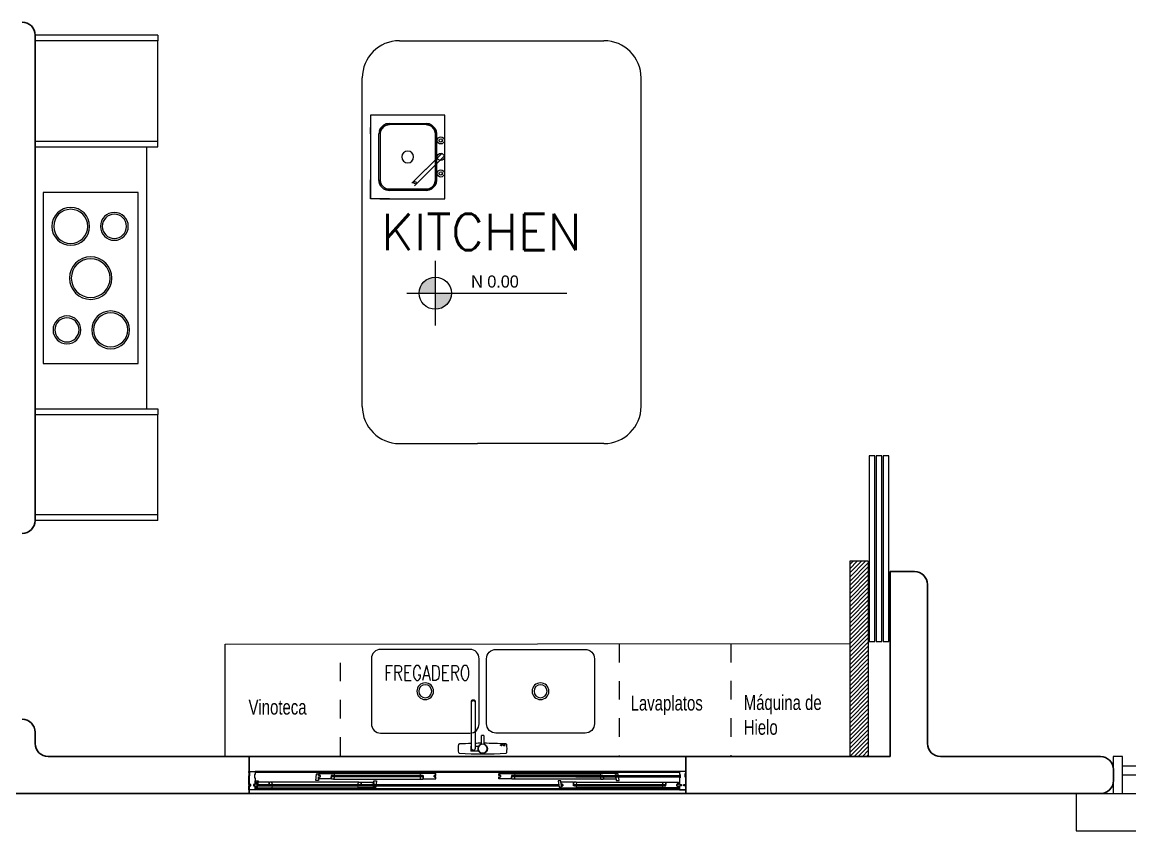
# Model space of a CAD drawing. Header units: metres. Extents: x -44 to 358, y -246 to 48.
# Drawn here: x 37.14 to 43.1, y -114.3 to -109.95 of the extents above; entities that cross this region are included whole.
import ezdxf

# ---------------------------------------------------------------- set-up
doc = ezdxf.new("R2010")
doc.units = ezdxf.units.M
doc.header["$LTSCALE"] = 0.3
for name, pattern in [('ACAD_ISO07W100', [3, 0, -3]), ('DASHED2', [9.525, 6.35, -3.175]), ('HIDDEN2', [4.7625, 3.175, -1.5875])]:
    doc.linetypes.add(name, pattern=pattern)
for name, color, linetype, lineweight in [('01_Mobiliario', 19, 'Continuous', 0), ('02_Mob oculto', 233, 'ACAD_ISO07W100', 0), ('02_mobiliario', 250, 'Continuous', 5), ('A-DOOR', 7, 'Continuous', 5), ('A-EQPM-OVHD', 253, 'DASHED2', 5), ('A-WALL', 7, 'Continuous', 30), ('cristales', 131, 'Continuous', 0), ('MOB FIJOS', 251, 'Continuous', 0), ('piscina', 7, 'Continuous', 0), ('piso', 251, 'Continuous', 18), ('PLF 01', 252, 'Continuous', 9)]:
    doc.layers.add(name, color=color, linetype=linetype, lineweight=lineweight)
doc.layers.add('TEXTOS', color=4, linetype='Continuous')
doc.styles.add('Arch-Dim', font='romans.shx', dxfattribs={"width": 0.75})
doc.styles.add('ESC100-2mm', font='arial.ttf', dxfattribs={"height": 0.15})

# ---------------------------------------------------------------- blocks, each defined once
blk = doc.blocks.new('A$C66300485')
at = {"layer": 'A-DOOR'}
for p, q in [((1.1675, 0.2047), (1.1675, 0.1696)), ((1.1825, 0.1696), (1.1825, 0.2143)), ((2.0175, 0.1696), (2.0175, 0.2143)), ((2.0325, 0.2047), (2.0325, 0.1696)), ((0.6076, 0.1646), (0.4576, 0.1646)), ((0.4576, 0.1646), (0.4576, 0.1146)), ((0.6026, 0.1421), (0.6026, 0.1371)), ((0.6026, 0.1421), (1.105, 0.1421)), ((0.6026, 0.1371), (1.105, 0.1371)), ((0.6076, 0.1421), (0.6076, 0.1646)), ((0.6076, 0.1646), (1.1262, 0.1646)), ((0.6126, 0.1469), (0.6076, 0.1469)), ((0.6076, 0.1371), (0.6076, 0.1146)), ((0.6126, 0.1323), (0.6076, 0.1323)), ((0.6126, 0.1469), (0.6126, 0.1421)), ((1.095, 0.1469), (0.6126, 0.1469)), ((0.6126, 0.1323), (0.6126, 0.1371)), ((0.6126, 0.1323), (1.095, 0.1323)), ((1.095, 0.1469), (1.1, 0.1469)), ((1.095, 0.1469), (1.095, 0.1421)), ((1.095, 0.1323), (1.095, 0.1371)), ((1.095, 0.1323), (1.1, 0.1323)), ((1.1, 0.1646), (1.25, 0.1646)), ((1.1, 0.1421), (1.1, 0.1646)), ((1.1, 0.1371), (1.1, 0.1146)), ((1.105, 0.1421), (1.105, 0.1371)), ((1.25, 0.1146), (1.25, 0.1646)), ((1.25, 0.1646), (1.25, 0.1146)), ((1.95, 0.1146), (1.95, 0.1646)), ((2.1, 0.1646), (1.95, 0.1646)), ((1.95, 0.1646), (1.95, 0.1146)), ((2.5924, 0.1646), (2.0738, 0.1646)), ((2.5974, 0.1421), (2.095, 0.1421)), ((2.095, 0.1421), (2.095, 0.1371)), ((2.5974, 0.1371), (2.095, 0.1371)), ((2.1, 0.1421), (2.1, 0.1646)), ((2.105, 0.1469), (2.1, 0.1469)), ((2.1, 0.1371), (2.1, 0.1146)), ((2.105, 0.1323), (2.1, 0.1323)), ((2.105, 0.1469), (2.5874, 0.1469)), ((2.105, 0.1469), (2.105, 0.1421)), ((2.105, 0.1323), (2.105, 0.1371)), ((2.5874, 0.1323), (2.105, 0.1323)), ((2.5874, 0.1469), (2.5924, 0.1469)), ((2.5874, 0.1469), (2.5874, 0.1421)), ((2.5874, 0.1323), (2.5874, 0.1371)), ((2.5874, 0.1323), (2.5924, 0.1323)), ((2.5924, 0.1646), (2.7424, 0.1646)), ((2.5924, 0.1421), (2.5924, 0.1646)), ((2.5924, 0.1371), (2.5924, 0.1146)), ((2.5974, 0.1421), (2.5974, 0.1371)), ((2.7424, 0.1646), (2.7424, 0.1146)), ((0.2, 0.1), (0.05, 0.1)), ((0.05, 0.1), (0.05, 0.05)), ((0.195, 0.0775), (0.195, 0.0725)), ((0.195, 0.0775), (0.63, 0.0775)), ((0.195, 0.0725), (0.63, 0.0725)), ((0.2, 0.0775), (0.2, 0.1)), ((0.2, 0.1), (0.6512, 0.1)), ((0.205, 0.0823), (0.2, 0.0823)), ((0.2, 0.0725), (0.2, 0.05)), ((0.205, 0.0677), (0.2, 0.0677)), ((0.205, 0.0823), (0.205, 0.0775)), ((0.62, 0.0823), (0.205, 0.0823)), ((0.205, 0.0677), (0.205, 0.0725)), ((0.205, 0.0677), (0.62, 0.0677)), ((0.4576, 0.1146), (0.6076, 0.1146)), ((0.6076, 0.1146), (1.1262, 0.1146)), ((0.62, 0.0823), (0.625, 0.0823)), ((0.62, 0.0823), (0.62, 0.0775)), ((0.62, 0.0677), (0.62, 0.0725)), ((0.62, 0.0677), (0.625, 0.0677)), ((0.625, 0.1), (0.775, 0.1)), ((0.625, 0.0775), (0.625, 0.1)), ((0.625, 0.0725), (0.625, 0.05)), ((0.63, 0.0775), (0.63, 0.0725)), ((0.775, 0.05), (0.775, 0.1)), ((0.775, 0.1), (0.775, 0.05)), ((1.25, 0.1146), (1.1, 0.1146)), ((1.1675, 0.0745), (1.1675, 0.1096)), ((1.1825, 0.1096), (1.1825, 0.0649)), ((1.95, 0.1146), (2.1, 0.1146)), ((2.0175, 0.1096), (2.0175, 0.0649)), ((2.0325, 0.0745), (2.0325, 0.1096)), ((2.5924, 0.1146), (2.0738, 0.1146)), ((2.425, 0.05), (2.425, 0.1)), ((2.575, 0.1), (2.425, 0.1)), ((2.425, 0.1), (2.425, 0.05)), ((3, 0.1), (2.5488, 0.1)), ((3.005, 0.0775), (2.57, 0.0775)), ((2.57, 0.0775), (2.57, 0.0725)), ((3.005, 0.0725), (2.57, 0.0725)), ((2.575, 0.0775), (2.575, 0.1)), ((2.58, 0.0823), (2.575, 0.0823)), ((2.575, 0.0725), (2.575, 0.05)), ((2.58, 0.0677), (2.575, 0.0677)), ((2.58, 0.0823), (2.995, 0.0823)), ((2.58, 0.0823), (2.58, 0.0775)), ((2.58, 0.0677), (2.58, 0.0725)), ((2.995, 0.0677), (2.58, 0.0677)), ((2.7424, 0.1146), (2.5924, 0.1146)), ((2.995, 0.0823), (3, 0.0823)), ((2.995, 0.0823), (2.995, 0.0775)), ((2.995, 0.0677), (2.995, 0.0725)), ((2.995, 0.0677), (3, 0.0677)), ((3, 0.1), (3.15, 0.1)), ((3, 0.0775), (3, 0.1)), ((3, 0.0725), (3, 0.05)), ((3.005, 0.0775), (3.005, 0.0725)), ((3.15, 0.1), (3.15, 0.05)), ((0.05, 0.05), (0.2, 0.05)), ((0.2, 0.05), (0.6512, 0.05)), ((0.775, 0.05), (0.625, 0.05)), ((2.425, 0.05), (2.575, 0.05)), ((3, 0.05), (2.5488, 0.05)), ((3.15, 0.05), (3, 0.05))]:
    blk.add_line(p, q, dxfattribs=at)
for points in [[(0.05, 0), (0, 0), (0, 0.2), (0.05, 0.2)], [(3.15, 0), (3.2, 0), (3.2, 0.2), (3.15, 0.2)]]:
    blk.add_lwpolyline(points, close=True, dxfattribs=at)
at = {"layer": 'A-DOOR', "color": 7}
for points in [[(1.1825, 0.2143), (1.1825, 0.2047), (1.0852, 0.2047), (1.0852, 0.2143)], [(2.0175, 0.2143), (2.0175, 0.2047), (2.1148, 0.2047), (2.1148, 0.2143)], [(1.1997, 0.1646), (1.1503, 0.1646), (1.1503, 0.1696), (1.1997, 0.1696)], [(2.0003, 0.1646), (2.0497, 0.1646), (2.0497, 0.1696), (2.0003, 0.1696)], [(1.1825, 0.0649), (1.1825, 0.0745), (1.0852, 0.0745), (1.0852, 0.0649)], [(1.1997, 0.1146), (1.1503, 0.1146), (1.1503, 0.1096), (1.1997, 0.1096)], [(2.0003, 0.1146), (2.0497, 0.1146), (2.0497, 0.1096), (2.0003, 0.1096)], [(2.0175, 0.0649), (2.0175, 0.0745), (2.1148, 0.0745), (2.1148, 0.0649)]]:
    blk.add_lwpolyline(points, close=True, dxfattribs=at)
at = {"layer": 'piscina', "const_width": 0.004}
for points in [[(0.6026, 0.1396), (1.105, 0.1396)], [(2.5974, 0.1396), (2.095, 0.1396)], [(0.195, 0.075), (0.63, 0.075)], [(3.005, 0.075), (2.57, 0.075)]]:
    blk.add_lwpolyline(points, dxfattribs=at)
at = {"layer": 'piso'}
blk.add_line((0, 0.2), (3.2, 0.2), dxfattribs=at)
blk = doc.blocks.new('Fenton Bead')
at = {"color": 7}
blk.add_lwpolyline([(2.1, 12.5, -0.341999), (0.2, 11), (0, 10.7), (0, 1), (1, 0), (18, 0), (18, 0.5), (14.7, 12.9, 0.339454), (13.2, 14), (4.1, 14, 0.341999)], format="xyb", close=True, dxfattribs=at)
blk = doc.blocks.new('A$Cd5cd191f')
at = {"layer": 'A-DOOR', "color": 7}
for p, q in [((0, 0.2), (2.35, 0.2)), ((0, 0.1185), (0.0015, 0.12)), ((0.0015, 0.12), (0.0325, 0.12)), ((0.0325, 0.12), (0.034, 0.1185)), ((2.3175, 0.12), (0.0325, 0.12)), ((2.3175, 0.12), (2.316, 0.1185)), ((2.3485, 0.12), (2.3175, 0.12)), ((2.35, 0.1185), (2.3485, 0.12)), ((0, 0.1145), (0, 0.1185)), ((0.004, 0.1145), (0, 0.1145)), ((0, 0.049), (0, 0.0955)), ((0, 0.0955), (0.004, 0.0955)), ((0.004, 0.0955), (0.004, 0.1145)), ((0.034, 0.1035), (0.03, 0.1035)), ((0.03, 0.1035), (0.03, 0.0845)), ((0.03, 0.0845), (0.034, 0.0845)), ((0.034, 0.1185), (0.034, 0.1035)), ((0.034, 0.0845), (0.034, 0.049)), ((0.034, 0.049), (0.034, 0.0685)), ((0.034, 0.0685), (0.049, 0.0685)), ((0.0415, 0.061), (0.04, 0.0595)), ((0.1065, 0.061), (0.0415, 0.061)), ((0.049, 0.0685), (0.0447, 0.0353)), ((0.108, 0.0595), (0.1065, 0.061)), ((0.5903, 0.062), (0.1212, 0.062)), ((0.3593, 0.0715), (0.3636, 0.1047)), ((0.3743, 0.0715), (0.3593, 0.0715)), ((0.3666, 0.1075), (0.3743, 0.1075)), ((0.3743, 0.1075), (0.3758, 0.109)), ((0.3743, 0.102), (0.3743, 0.1075)), ((0.3803, 0.102), (0.3743, 0.102)), ((0.3743, 0.097), (0.3743, 0.0993)), ((0.3743, 0.0993), (0.3803, 0.0993)), ((0.3843, 0.097), (0.3743, 0.097)), ((0.3743, 0.089), (0.3743, 0.091)), ((0.3743, 0.091), (0.3843, 0.091)), ((0.3803, 0.089), (0.3743, 0.089)), ((0.3743, 0.0805), (0.3743, 0.0863)), ((0.3743, 0.0863), (0.3803, 0.0863)), ((0.3758, 0.079), (0.3743, 0.0805)), ((0.3743, 0.0805), (0.3743, 0.0715)), ((0.3758, 0.109), (0.4565, 0.109)), ((0.4408, 0.079), (0.3758, 0.079)), ((0.3803, 0.0993), (0.3803, 0.102)), ((0.3803, 0.0863), (0.3803, 0.089)), ((0.3843, 0.091), (0.3843, 0.097)), ((0.4423, 0.0805), (0.4408, 0.079)), ((0.4598, 0.098), (0.4423, 0.098)), ((0.4423, 0.098), (0.4423, 0.0805)), ((0.4423, 0.095), (0.4473, 0.095)), ((0.4423, 0.095), (0.4473, 0.095)), ((0.4473, 0.097), (0.4533, 0.093)), ((0.4473, 0.093), (0.4533, 0.097)), ((0.4556, 0.078), (0.9246, 0.078)), ((0.4565, 0.109), (0.4583, 0.1075)), ((0.9237, 0.109), (0.4565, 0.109)), ((0.4583, 0.1075), (0.4603, 0.0995)), ((0.4603, 0.0985), (0.4598, 0.098)), ((0.4603, 0.0995), (0.4603, 0.0985)), ((0.6035, 0.0595), (0.605, 0.061)), ((0.605, 0.061), (0.67, 0.061)), ((0.67, 0.061), (0.6715, 0.0595)), ((0.6715, 0.0595), (0.6715, 0.0685)), ((0.6715, 0.0685), (0.6865, 0.0685)), ((0.6865, 0.0685), (0.6822, 0.0353)), ((0.9218, 0.1075), (0.9198, 0.0995)), ((0.9198, 0.0995), (0.9198, 0.0985)), ((0.9198, 0.0985), (0.9203, 0.098)), ((0.9203, 0.098), (0.9378, 0.098)), ((0.9237, 0.109), (0.9218, 0.1075)), ((1.0043, 0.109), (0.9237, 0.109)), ((0.9328, 0.097), (0.9268, 0.093)), ((0.9328, 0.093), (0.9268, 0.097)), ((0.9378, 0.095), (0.9328, 0.095)), ((0.9378, 0.095), (0.9328, 0.095)), ((0.9378, 0.098), (0.9378, 0.0805)), ((0.9378, 0.0805), (0.9393, 0.079)), ((0.9393, 0.079), (1.0043, 0.079)), ((0.9958, 0.091), (0.9958, 0.097)), ((0.9958, 0.097), (1.0058, 0.097)), ((1.0058, 0.091), (0.9958, 0.091)), ((0.9998, 0.0993), (0.9998, 0.102)), ((0.9998, 0.102), (1.0058, 0.102)), ((1.0058, 0.0993), (0.9998, 0.0993)), ((0.9998, 0.0863), (0.9998, 0.089)), ((0.9998, 0.089), (1.0058, 0.089)), ((1.0058, 0.0863), (0.9998, 0.0863)), ((1.0058, 0.1075), (1.0043, 0.109)), ((1.0043, 0.079), (1.0058, 0.0805)), ((1.0058, 0.102), (1.0058, 0.1075)), ((1.0058, 0.097), (1.0058, 0.0993)), ((1.0058, 0.089), (1.0058, 0.091)), ((1.0058, 0.0805), (1.0058, 0.0863)), ((1.3442, 0.1075), (1.3457, 0.109)), ((1.3442, 0.102), (1.3442, 0.1075)), ((1.3502, 0.102), (1.3442, 0.102)), ((1.3442, 0.097), (1.3442, 0.0993)), ((1.3442, 0.0993), (1.3502, 0.0993)), ((1.3542, 0.097), (1.3442, 0.097)), ((1.3442, 0.089), (1.3442, 0.091)), ((1.3442, 0.091), (1.3542, 0.091)), ((1.3502, 0.089), (1.3442, 0.089)), ((1.3442, 0.0805), (1.3442, 0.0863)), ((1.3442, 0.0863), (1.3502, 0.0863)), ((1.3457, 0.079), (1.3442, 0.0805)), ((1.3457, 0.109), (1.4263, 0.109)), ((1.4107, 0.079), (1.3457, 0.079)), ((1.3502, 0.0993), (1.3502, 0.102)), ((1.3502, 0.0863), (1.3502, 0.089)), ((1.3542, 0.091), (1.3542, 0.097)), ((1.4122, 0.0805), (1.4107, 0.079)), ((1.4297, 0.098), (1.4122, 0.098)), ((1.4122, 0.098), (1.4122, 0.0805)), ((1.4122, 0.095), (1.4172, 0.095)), ((1.4122, 0.095), (1.4172, 0.095)), ((1.4172, 0.097), (1.4232, 0.093)), ((1.4172, 0.093), (1.4232, 0.097)), ((1.8944, 0.078), (1.4254, 0.078)), ((1.4263, 0.109), (1.4282, 0.1075)), ((1.4263, 0.109), (1.8935, 0.109)), ((1.4282, 0.1075), (1.4302, 0.0995)), ((1.4302, 0.0985), (1.4297, 0.098)), ((1.4302, 0.0995), (1.4302, 0.0985)), ((1.6785, 0.0685), (1.6635, 0.0685)), ((1.6635, 0.0685), (1.6678, 0.0353)), ((1.6785, 0.0595), (1.6785, 0.0685)), ((1.68, 0.061), (1.6785, 0.0595)), ((1.745, 0.061), (1.68, 0.061)), ((1.7465, 0.0595), (1.745, 0.061)), ((1.7597, 0.062), (2.2288, 0.062)), ((1.8917, 0.1075), (1.8897, 0.0995)), ((1.8897, 0.0995), (1.8897, 0.0985)), ((1.8897, 0.0985), (1.8902, 0.098)), ((1.8902, 0.098), (1.9077, 0.098)), ((1.8935, 0.109), (1.8917, 0.1075)), ((1.9742, 0.109), (1.8935, 0.109)), ((1.9027, 0.097), (1.8967, 0.093)), ((1.9027, 0.093), (1.8967, 0.097)), ((1.9077, 0.095), (1.9027, 0.095)), ((1.9077, 0.095), (1.9027, 0.095)), ((1.9077, 0.098), (1.9077, 0.0805)), ((1.9077, 0.0805), (1.9092, 0.079)), ((1.9092, 0.079), (1.9742, 0.079)), ((1.9657, 0.091), (1.9657, 0.097)), ((1.9657, 0.097), (1.9757, 0.097)), ((1.9757, 0.091), (1.9657, 0.091)), ((1.9697, 0.0993), (1.9697, 0.102)), ((1.9697, 0.102), (1.9757, 0.102)), ((1.9757, 0.0993), (1.9697, 0.0993)), ((1.9697, 0.0863), (1.9697, 0.089)), ((1.9697, 0.089), (1.9757, 0.089)), ((1.9757, 0.0863), (1.9697, 0.0863)), ((1.9757, 0.1075), (1.9742, 0.109)), ((1.9742, 0.079), (1.9757, 0.0805)), ((1.9757, 0.102), (1.9757, 0.1075)), ((1.9834, 0.1075), (1.9757, 0.1075)), ((1.9757, 0.097), (1.9757, 0.0993)), ((1.9757, 0.089), (1.9757, 0.091)), ((1.9757, 0.0805), (1.9757, 0.0863)), ((1.9757, 0.0805), (1.9757, 0.0715)), ((1.9757, 0.0715), (1.9907, 0.0715)), ((1.9907, 0.0715), (1.9864, 0.1047)), ((2.242, 0.0595), (2.2435, 0.061)), ((2.2435, 0.061), (2.3085, 0.061)), ((2.3085, 0.061), (2.31, 0.0595)), ((2.316, 0.1185), (2.316, 0.1035)), ((2.316, 0.1035), (2.32, 0.1035)), ((2.32, 0.0845), (2.316, 0.0845)), ((2.316, 0.0845), (2.316, 0.049)), ((2.32, 0.1035), (2.32, 0.0845)), ((2.346, 0.0895), (2.346, 0.1085)), ((2.346, 0.1085), (2.35, 0.1085)), ((2.35, 0.0895), (2.346, 0.0895)), ((2.35, 0.1085), (2.35, 0.1185)), ((2.35, 0.049), (2.35, 0.0895)), ((0.01, 0.049), (0, 0.049)), ((0, 0.02), (0, 0.043)), ((0, 0.043), (0.01, 0.043)), ((0.0325, 0.02), (0, 0.02)), ((2.35, 0.02), (0, 0.02)), ((2.35, 0), (0, 0)), ((0.01, 0.043), (0.01, 0.049)), ((0.034, 0.049), (0.024, 0.049)), ((0.024, 0.049), (0.024, 0.043)), ((0.024, 0.043), (0.034, 0.043)), ((0.0305, 0.043), (0.0305, 0.049)), ((0.0305, 0.049), (0.034, 0.049)), ((0.034, 0.043), (0.0305, 0.043)), ((0.034, 0.0215), (0.0325, 0.02)), ((0.034, 0.043), (0.034, 0.0215)), ((0.034, 0.0215), (0.034, 0.043)), ((0.0417, 0.0325), (0.034, 0.0325)), ((0.04, 0.0595), (0.04, 0.0537)), ((0.04, 0.0537), (0.046, 0.0537)), ((0.046, 0.051), (0.04, 0.051)), ((0.04, 0.051), (0.04, 0.049)), ((0.04, 0.049), (0.05, 0.049)), ((0.05, 0.043), (0.04, 0.043)), ((0.04, 0.043), (0.04, 0.0407)), ((0.04, 0.0407), (0.046, 0.0407)), ((0.046, 0.038), (0.04, 0.038)), ((0.04, 0.038), (0.04, 0.0325)), ((0.04, 0.0325), (0.0415, 0.031)), ((0.0415, 0.031), (0.1221, 0.031)), ((0.046, 0.0537), (0.046, 0.051)), ((0.046, 0.0407), (0.046, 0.038)), ((0.05, 0.049), (0.05, 0.043)), ((0.108, 0.042), (0.108, 0.0595)), ((0.108, 0.045), (0.113, 0.045)), ((0.108, 0.045), (0.113, 0.045)), ((0.1255, 0.042), (0.108, 0.042)), ((0.113, 0.043), (0.119, 0.047)), ((0.113, 0.047), (0.119, 0.043)), ((0.1221, 0.031), (0.124, 0.0325)), ((0.1221, 0.031), (0.5894, 0.031)), ((0.124, 0.0325), (0.126, 0.0405)), ((0.126, 0.0415), (0.1255, 0.042)), ((0.126, 0.0405), (0.126, 0.0415)), ((0.5855, 0.0415), (0.586, 0.042)), ((0.5855, 0.0405), (0.5855, 0.0415)), ((0.5875, 0.0325), (0.5855, 0.0405)), ((0.586, 0.042), (0.6035, 0.042)), ((0.5894, 0.031), (0.5875, 0.0325)), ((0.67, 0.031), (0.5894, 0.031)), ((0.5985, 0.043), (0.5925, 0.047)), ((0.5985, 0.047), (0.5925, 0.043)), ((0.6035, 0.045), (0.5985, 0.045)), ((0.6035, 0.045), (0.5985, 0.045)), ((0.6035, 0.042), (0.6035, 0.0595)), ((0.6715, 0.049), (0.6615, 0.049)), ((0.6615, 0.049), (0.6615, 0.043)), ((0.6615, 0.043), (0.6715, 0.043)), ((0.6715, 0.0537), (0.6655, 0.0537)), ((0.6655, 0.0537), (0.6655, 0.051)), ((0.6655, 0.051), (0.6715, 0.051)), ((0.6715, 0.0407), (0.6655, 0.0407)), ((0.6655, 0.0407), (0.6655, 0.038)), ((0.6655, 0.038), (0.6715, 0.038)), ((0.6715, 0.0325), (0.67, 0.031)), ((0.6715, 0.0595), (0.6715, 0.0537)), ((0.6715, 0.051), (0.6715, 0.049)), ((0.6715, 0.043), (0.6715, 0.0407)), ((0.6715, 0.038), (0.6715, 0.0325)), ((0.6792, 0.0325), (0.6715, 0.0325)), ((1.6708, 0.0325), (1.6785, 0.0325)), ((1.6785, 0.0595), (1.6785, 0.0537)), ((1.6785, 0.0537), (1.6845, 0.0537)), ((1.6845, 0.051), (1.6785, 0.051)), ((1.6785, 0.051), (1.6785, 0.049)), ((1.6785, 0.049), (1.6885, 0.049)), ((1.6885, 0.043), (1.6785, 0.043)), ((1.6785, 0.043), (1.6785, 0.0407)), ((1.6785, 0.0407), (1.6845, 0.0407)), ((1.6845, 0.038), (1.6785, 0.038)), ((1.6785, 0.038), (1.6785, 0.0325)), ((1.6785, 0.0325), (1.68, 0.031)), ((1.68, 0.031), (1.7606, 0.031)), ((1.6845, 0.0537), (1.6845, 0.051)), ((1.6845, 0.0407), (1.6845, 0.038)), ((1.6885, 0.049), (1.6885, 0.043)), ((1.7465, 0.042), (1.7465, 0.0595)), ((1.7465, 0.045), (1.7515, 0.045)), ((1.7465, 0.045), (1.7515, 0.045)), ((1.764, 0.042), (1.7465, 0.042)), ((1.7515, 0.043), (1.7575, 0.047)), ((1.7515, 0.047), (1.7575, 0.043)), ((1.7606, 0.031), (1.7625, 0.0325)), ((2.2279, 0.031), (1.7606, 0.031)), ((1.7625, 0.0325), (1.7645, 0.0405)), ((1.7645, 0.0415), (1.764, 0.042)), ((1.7645, 0.0405), (1.7645, 0.0415)), ((2.224, 0.0415), (2.2245, 0.042)), ((2.224, 0.0405), (2.224, 0.0415)), ((2.226, 0.0325), (2.224, 0.0405)), ((2.2245, 0.042), (2.242, 0.042)), ((2.2279, 0.031), (2.226, 0.0325)), ((2.3085, 0.031), (2.2279, 0.031)), ((2.237, 0.043), (2.231, 0.047)), ((2.237, 0.047), (2.231, 0.043)), ((2.242, 0.045), (2.237, 0.045)), ((2.242, 0.045), (2.237, 0.045)), ((2.242, 0.042), (2.242, 0.0595)), ((2.31, 0.049), (2.3, 0.049)), ((2.3, 0.049), (2.3, 0.043)), ((2.3, 0.043), (2.31, 0.043)), ((2.31, 0.0537), (2.304, 0.0537)), ((2.304, 0.0537), (2.304, 0.051)), ((2.304, 0.051), (2.31, 0.051)), ((2.31, 0.0407), (2.304, 0.0407)), ((2.304, 0.0407), (2.304, 0.038)), ((2.304, 0.038), (2.31, 0.038)), ((2.31, 0.0325), (2.3085, 0.031)), ((2.31, 0.0595), (2.31, 0.0537)), ((2.31, 0.051), (2.31, 0.049)), ((2.31, 0.043), (2.31, 0.0407)), ((2.31, 0.038), (2.31, 0.0325)), ((2.316, 0.049), (2.326, 0.049)), ((2.326, 0.043), (2.316, 0.043)), ((2.316, 0.043), (2.316, 0.0215)), ((2.316, 0.0215), (2.3175, 0.02)), ((2.3175, 0.02), (2.35, 0.02)), ((2.326, 0.049), (2.326, 0.043)), ((2.34, 0.043), (2.34, 0.049)), ((2.34, 0.049), (2.35, 0.049)), ((2.35, 0.043), (2.34, 0.043)), ((2.35, 0.02), (2.35, 0.043))]:
    blk.add_line(p, q, dxfattribs=at)
at = {"layer": 'A-DOOR', "color": 8}
for p, q in [((2.316, 0.114), (0.034, 0.114)), ((1.7582, 0.097), (2.32, 0.097)), ((1.759, 0.091), (2.32, 0.091)), ((2.316, 0.026), (0.034, 0.026)), ((0.0457, 0.043), (1.6668, 0.043)), ((0.0465, 0.049), (1.666, 0.049))]:
    blk.add_line(p, q, dxfattribs=at)
at = {"layer": 'A-DOOR', "color": 7}
for points in [[(0.4423, 0.095), (0.4473, 0.095), (0.4473, 0.095), (0.4423, 0.095)], [(0.9328, 0.093), (0.4473, 0.093), (0.4473, 0.097), (0.9328, 0.097)], [(0.9328, 0.097), (0.4473, 0.097), (0.4473, 0.093), (0.9328, 0.093)], [(0.4473, 0.097), (0.4533, 0.097), (0.4533, 0.093), (0.4473, 0.093)], [(0.4598, 0.098), (0.4478, 0.098), (0.4478, 0.097), (0.4598, 0.097)], [(0.4598, 0.093), (0.4478, 0.093), (0.4478, 0.092), (0.4598, 0.092)], [(0.4533, 0.097), (0.4583, 0.097), (0.4583, 0.093), (0.4533, 0.093)], [(0.9203, 0.098), (0.9323, 0.098), (0.9323, 0.097), (0.9203, 0.097)], [(0.9203, 0.093), (0.9323, 0.093), (0.9323, 0.092), (0.9203, 0.092)], [(0.9268, 0.097), (0.9218, 0.097), (0.9218, 0.093), (0.9268, 0.093)], [(0.9328, 0.097), (0.9268, 0.097), (0.9268, 0.093), (0.9328, 0.093)], [(0.9378, 0.095), (0.9328, 0.095), (0.9328, 0.095), (0.9378, 0.095)], [(1.4122, 0.095), (1.4172, 0.095), (1.4172, 0.095), (1.4122, 0.095)], [(1.4172, 0.097), (1.4232, 0.097), (1.4232, 0.093), (1.4172, 0.093)], [(1.4172, 0.093), (1.9027, 0.093), (1.9027, 0.097), (1.4172, 0.097)], [(1.4172, 0.097), (1.9027, 0.097), (1.9027, 0.093), (1.4172, 0.093)], [(1.4297, 0.098), (1.4177, 0.098), (1.4177, 0.097), (1.4297, 0.097)], [(1.4297, 0.093), (1.4177, 0.093), (1.4177, 0.092), (1.4297, 0.092)], [(1.4232, 0.097), (1.4282, 0.097), (1.4282, 0.093), (1.4232, 0.093)], [(1.8902, 0.098), (1.9022, 0.098), (1.9022, 0.097), (1.8902, 0.097)], [(1.8902, 0.093), (1.9022, 0.093), (1.9022, 0.092), (1.8902, 0.092)], [(1.8967, 0.097), (1.8917, 0.097), (1.8917, 0.093), (1.8967, 0.093)], [(1.9027, 0.097), (1.8967, 0.097), (1.8967, 0.093), (1.9027, 0.093)], [(1.9077, 0.095), (1.9027, 0.095), (1.9027, 0.095), (1.9077, 0.095)], [(0.108, 0.045), (0.113, 0.045), (0.113, 0.045), (0.108, 0.045)], [(0.113, 0.043), (0.119, 0.043), (0.119, 0.047), (0.113, 0.047)], [(0.113, 0.047), (0.5985, 0.047), (0.5985, 0.043), (0.113, 0.043)], [(0.113, 0.043), (0.5985, 0.043), (0.5985, 0.047), (0.113, 0.047)], [(0.1255, 0.047), (0.1135, 0.047), (0.1135, 0.048), (0.1255, 0.048)], [(0.1255, 0.042), (0.1135, 0.042), (0.1135, 0.043), (0.1255, 0.043)], [(0.119, 0.043), (0.124, 0.043), (0.124, 0.047), (0.119, 0.047)], [(0.586, 0.047), (0.598, 0.047), (0.598, 0.048), (0.586, 0.048)], [(0.586, 0.042), (0.598, 0.042), (0.598, 0.043), (0.586, 0.043)], [(0.5925, 0.043), (0.5875, 0.043), (0.5875, 0.047), (0.5925, 0.047)], [(0.5985, 0.043), (0.5925, 0.043), (0.5925, 0.047), (0.5985, 0.047)], [(0.6035, 0.045), (0.5985, 0.045), (0.5985, 0.045), (0.6035, 0.045)], [(1.7465, 0.045), (1.7515, 0.045), (1.7515, 0.045), (1.7465, 0.045)], [(2.237, 0.047), (1.7515, 0.047), (1.7515, 0.043), (2.237, 0.043)], [(2.237, 0.043), (1.7515, 0.043), (1.7515, 0.047), (2.237, 0.047)], [(1.7515, 0.043), (1.7575, 0.043), (1.7575, 0.047), (1.7515, 0.047)], [(1.764, 0.047), (1.752, 0.047), (1.752, 0.048), (1.764, 0.048)], [(1.764, 0.042), (1.752, 0.042), (1.752, 0.043), (1.764, 0.043)], [(1.7575, 0.043), (1.7625, 0.043), (1.7625, 0.047), (1.7575, 0.047)], [(2.2245, 0.047), (2.2365, 0.047), (2.2365, 0.048), (2.2245, 0.048)], [(2.2245, 0.042), (2.2365, 0.042), (2.2365, 0.043), (2.2245, 0.043)], [(2.231, 0.043), (2.226, 0.043), (2.226, 0.047), (2.231, 0.047)], [(2.237, 0.043), (2.231, 0.043), (2.231, 0.047), (2.237, 0.047)], [(2.242, 0.045), (2.237, 0.045), (2.237, 0.045), (2.242, 0.045)]]:
    blk.add_lwpolyline(points, close=True, dxfattribs=at)
for centre, start, end in [((0.3666, 0.1045), 89.99852, 175.71088), ((1.9834, 0.1045), 4.28912, 90.00148), ((0.0417, 0.0355), 269.99852, 355.71088), ((0.6792, 0.0355), 269.99852, 355.71088), ((1.6708, 0.0355), 184.28912, 270.00148)]:
    blk.add_arc(centre, 0.003, start, end, dxfattribs=at)
at = {"layer": 'cristales', "const_width": 0.004}
for points in [[(0.9218, 0.095), (0.4583, 0.095)], [(1.4282, 0.095), (1.8917, 0.095)], [(0.124, 0.045), (0.5875, 0.045)], [(2.226, 0.045), (1.7625, 0.045)]]:
    blk.add_lwpolyline(points, dxfattribs=at)
at = {"layer": 'A-DOOR', "color": 7, "yscale": 0.001000000023175567, "zscale": 0.001000000023175567}
for p, xscale in [((0.108, 0.048), 0.001000000023175567), ((0.6035, 0.048), -0.001000000023175567), ((1.7465, 0.048), 0.001000000023175567), ((2.242, 0.048), -0.001000000023175567)]:
    blk.add_blockref('Fenton Bead', p, dxfattribs=dict(at, xscale=xscale))
at = {"layer": 'A-DOOR', "color": 7, "yscale": 0.001000000023175567, "zscale": 0.001000000023175567, "rotation": 180}
for p, xscale in [((0.4423, 0.092), -0.001000000023175567), ((0.9378, 0.092), 0.001000000023175567), ((1.4122, 0.092), -0.001000000023175567), ((1.9077, 0.092), 0.001000000023175567)]:
    blk.add_blockref('Fenton Bead', p, dxfattribs=dict(at, xscale=xscale))
blk = doc.blocks.new('SE3')
at = {"layer": 'MOB FIJOS'}
for p, q in [((115.4, 359.7), (115.4, 371.2)), ((132.6, 371.2), (115.4, 371.2)), ((116.8, 365.4), (116.8, 264.8)), ((124.5, 264.8), (124.5, 365.4)), ((115.4, 359.7), (116.8, 359.7)), ((124.5, 359.7), (132.6, 359.7)), ((138.5, 355.7), (138.5, 336.6)), ((143.5, 336.6), (138.5, 336.6)), ((143.5, 336.6), (143.5, 355.7)), ((180, 358.9), (179.6, 358.9)), ((179.6, 358.9), (179.6, 357)), ((179.6, 357), (180, 357)), ((180, 358.1), (180, 358.9)), ((180.7, 358.1), (180, 358.1)), ((180, 357), (180, 357.8)), ((180, 357.8), (180.7, 357.8)), ((181.1, 358.9), (180.7, 358.9)), ((180.7, 358.9), (180.7, 358.1)), ((180.7, 357.8), (180.7, 357)), ((180.7, 357), (181.1, 357)), ((181.1, 357), (181.1, 358.9)), ((181.5, 358.9), (182.8, 358.9)), ((181.5, 357), (181.5, 358.9)), ((182.9, 357), (181.5, 357)), ((181.8, 358.6), (181.8, 358.2)), ((182.8, 358.6), (181.8, 358.6)), ((181.8, 358.2), (182.8, 358.2)), ((181.8, 357.8), (181.8, 357.3)), ((182.8, 357.8), (181.8, 357.8)), ((181.8, 357.3), (182.9, 357.3)), ((182.8, 358.9), (182.8, 358.6)), ((182.8, 358.2), (182.8, 357.8)), ((182.9, 357.3), (182.9, 357)), ((183.2, 358.9), (183.6, 358.9)), ((183.2, 357), (183.2, 358.9)), ((184.5, 357), (183.2, 357)), ((183.6, 358.9), (183.6, 357.3)), ((183.6, 357.3), (184.5, 357.3)), ((184.5, 357.3), (184.5, 357)), ((184.6, 358.9), (185, 358.9)), ((185.2, 357), (184.6, 358.9)), ((185, 358.9), (185.4, 357.5)), ((185.6, 357), (185.2, 357)), ((185.4, 357.5), (185.9, 358.9)), ((186.3, 358.9), (185.6, 357)), ((185.9, 358.9), (186.3, 358.9)), ((186.5, 358.9), (187.8, 358.9)), ((186.5, 357), (186.5, 358.9)), ((187.8, 357), (186.5, 357)), ((186.8, 358.6), (186.8, 358.2)), ((187.8, 358.6), (186.8, 358.6)), ((186.8, 358.2), (187.7, 358.2)), ((186.8, 357.8), (186.8, 357.3)), ((187.7, 357.8), (186.8, 357.8)), ((186.8, 357.3), (187.8, 357.3)), ((187.7, 358.2), (187.7, 357.8)), ((187.8, 358.9), (187.8, 358.6)), ((187.8, 357.3), (187.8, 357)), ((188, 358.9), (188.5, 358.9)), ((188.6, 358), (188, 358.9)), ((188, 357), (188.6, 358)), ((188.4, 357), (188, 357)), ((188.8, 357.7), (188.4, 357)), ((188.5, 358.9), (188.8, 358.3)), ((188.8, 358.3), (189.2, 358.9)), ((189.2, 357), (188.8, 357.7)), ((189.6, 358.9), (189, 358)), ((189, 358), (189.7, 357)), ((189.2, 358.9), (189.6, 358.9)), ((189.7, 357), (189.2, 357)), ((116.8, 264.8), (116.8, 264.1)), ((124.5, 264.1), (124.5, 264.8)), ((116.5, 264.1), (116.5, 263.5)), ((124.8, 263.5), (124.8, 264.1))]:
    blk.add_line(p, q, dxfattribs=at)
blk.add_circle((141, 365.4), 10, dxfattribs=at)
for centre, radius, start, end in [((200.7, 365.4), 111.9, 175.2133, 184.7867), ((90.8, 374.6), 1.52, 93.4481, 175.2133), ((141, -458.7), 836.4, 86.5519, 93.4481), ((120.7, 365.4), 3.91, 0, 192.0524), ((120.7, 365.4), 3.81, 0, 180), ((120.7, 365.4), 3.91, 347.9113, 0), ((141, 365.4), 10.2, 0, 255.8182), ((141, 365.4), 10.2, 284.1818, 0), ((191.2, 374.6), 1.52, 4.7867, 86.5519), ((81.2, 365.4), 111.9, 355.2133, 4.7867), ((90.8, 356.2), 1.52, 184.7867, 266.5519), ((141, 1189.5), 836.4, 266.5519, 268.3467), ((141, 1189.5), 836.4, 268.8689, 269.8295), ((141, 1189.5), 836.4, 270.1705, 273.4481), ((191.2, 356.2), 1.52, 273.4481, 355.2133)]:
    blk.add_arc(centre, radius, start, end, dxfattribs=at)
for centre, major_axis, start_param, end_param in [((120.7, 264.1), (4.12, 0), 2.748282, 6.283185), ((120.7, 264.8), (-3.81, 0), 0, 3.141593), ((120.7, 264.1), (4.12, 0), 0, 0.393311), ((120.7, 263.5), (4.12, 0), 3.141593, 6.283185), ((120.7, 264.1), (3.81, 0), 3.141593, 6.283185)]:
    blk.add_ellipse(centre, major_axis=major_axis, ratio=0.996195, start_param=start_param, end_param=end_param, dxfattribs=at)
blk = doc.blocks.new('A$C42cea3f9')
at = {"layer": 'MOB FIJOS'}
for points in [[(0.53, 0.5642), (0.05, 0.5642, 0.414214), (0, 0.5142), (0, 0.1642, 0.414214), (0.05, 0.1142), (0.53, 0.1142, 0.414214), (0.58, 0.1642), (0.58, 0.5142, 0.414214)], [(0.67, 0.5642), (1.15, 0.5642, -0.414214), (1.2, 0.5142), (1.2, 0.1642, -0.414214), (1.15, 0.1142), (0.67, 0.1142, -0.414214), (0.62, 0.1642), (0.62, 0.5142, -0.414214)]]:
    blk.add_lwpolyline(points, format="xyb", close=True, dxfattribs=at)
at = {"layer": 'MOB FIJOS', "ltscale": 0.01}
for centre, major_axis in [((0.29, 0.3392), (-0.0318, 0.0318)), ((0.29, 0.3392), (-0.0247, 0.0247)), ((0.91, 0.3392), (-0.0318, 0.0318)), ((0.91, 0.3392), (-0.0247, 0.0247))]:
    blk.add_ellipse(centre, major_axis=major_axis, ratio=1, start_param=2.356194489560823, end_param=8.639379796740409, dxfattribs=at)
at = {"layer": 'MOB FIJOS', "xscale": 0.002480511886764446, "yscale": 0.002480511886764446, "zscale": 0.002480511886764446, "rotation": 180}
blk.add_blockref('SE3', (0.951, 0.9368), dxfattribs=at)
blk = doc.blocks.new('A$C900cbe0a')
at = {"layer": 'MOB FIJOS', "extrusion": (0, 0, -1), "elevation": -0.9042}
blk.add_lwpolyline([(-0.51, 0.92), (0, 0.92), (0, 0), (-0.51, 0)], close=True, dxfattribs=at)
at = {"layer": 'MOB FIJOS', "extrusion": (0, 0, -1)}
for centre, radius in [((-0.1475, 0.7384, -0.9042), 0.1016), ((-0.1475, 0.7384, -0.9042), 0.0916), ((-0.3825, 0.7384, -0.9042), 0.075), ((-0.3825, 0.7384, -0.9042), 0.065), ((-0.255, 0.46, -0.9042), 0.1143), ((-0.255, 0.46, -0.9042), 0.1043), ((-0.1275, 0.1816, -0.9042), 0.075), ((-0.1275, 0.1816, -0.9042), 0.065), ((-0.3625, 0.1816, -0.9042), 0.1016), ((-0.3625, 0.1816, -0.9042), 0.0916)]:
    blk.add_circle(centre, radius, dxfattribs=at)
blk = doc.blocks.new('PL MUEBLES 1N NASAS 09')
at = {"layer": 'PLF 01'}
h = blk.add_hatch(dxfattribs=at)
h.set_pattern_fill('LINE', color=4, scale=0.005, angle=45)
h.set_pattern_definition([(45, (60.672453, 33.433997), (-0.01122532, 0.01122532), [])])
h.paths.add_polyline_path([(63.112, 34.209), (63.112, 33.159), (63.012, 33.159), (63.012, 34.209)])
at = {"layer": 'TEXTOS', "transparency": 33554534}
h = blk.add_hatch(color=4, dxfattribs=at)
h.dxf.hatch_style = 1
h.paths.add_polyline_path([(60.7829, 35.7375, 0.414214), (60.6963, 35.6509), (60.7829, 35.6509)])
h.paths.add_polyline_path([(60.8694, 35.6509), (60.7829, 35.6509), (60.7829, 35.5644, 0.414214)])
at = {"color": 4}
blk.add_line((59.23, 36.439), (59.23, 35.029), dxfattribs=at)
at = {"color": 4, "ltscale": 0.005, "transparency": 33554684}
for centre, start, end in [((60.59, 36.809), 90, 180), ((60.59, 35.0424), 180, 270)]:
    blk.add_arc(centre, 0.2, start, end, dxfattribs=at)
at = {"layer": '01_Mobiliario', "color": 4, "transparency": 33554684}
for p, q in [((59.29, 37.039), (59.29, 37.009)), ((58.63, 36.469), (59.29, 36.469)), ((58.63, 34.999), (59.29, 34.999)), ((59.29, 34.429), (59.29, 34.459))]:
    blk.add_line(p, q, dxfattribs=at)
at = {"layer": '01_Mobiliario', "color": 4, "ltscale": 0.005, "transparency": 33554684}
for p, q in [((60.39, 35.0424), (60.39, 36.809)), ((61.89, 35.3664), (61.89, 36.4807)), ((59.6529, 33.7633), (63.012, 33.7659)), ((59.6529, 33.159), (59.6529, 33.7634))]:
    blk.add_line(p, q, dxfattribs=at)
at = {"layer": '01_Mobiliario', "color": 4, "transparency": 33554684}
for points in [[(59.29, 37.039), (58.63, 37.039)], [(59.29, 37.009), (58.63, 37.009)], [(58.63, 36.439), (59.29, 36.439), (59.29, 36.469)], [(58.63, 34.999), (58.63, 35.029), (59.29, 35.029), (59.29, 34.999)], [(59.29, 34.459), (58.63, 34.459)], [(59.29, 34.429), (58.63, 34.429)]]:
    blk.add_lwpolyline(points, dxfattribs=at)
at = {"layer": '02_Mob oculto', "color": 4, "ltscale": 0.005, "transparency": 33554508}
for p, q in [((60.2729, 33.1633), (60.2729, 33.7638)), ((61.7724, 33.765), (61.7724, 33.1633)), ((62.3724, 33.7654), (62.3724, 33.1633))]:
    blk.add_line(p, q, dxfattribs=at)
at = {"layer": '02_mobiliario', "color": 4, "transparency": 33554684}
for p, q in [((60.59, 37.009), (61.01, 37.009)), ((61.01, 37.009), (61.69, 37.009)), ((61.89, 35.0424), (61.89, 36.809)), ((60.59, 34.8424), (61.01, 34.8424)), ((61.69, 34.8424), (61.01, 34.8424))]:
    blk.add_line(p, q, dxfattribs=at)
for centre, start, end in [((61.69, 36.809), 360, 90), ((61.69, 35.0424), 270, 360)]:
    blk.add_arc(centre, 0.2, start, end, dxfattribs=at)
at = {"layer": 'A-DOOR', "color": 4}
for points in [[(63.1472, 33.7768), (63.1472, 34.7768), (63.117, 34.7768), (63.117, 33.7768)], [(63.1841, 33.7768), (63.1841, 34.7768), (63.1538, 34.7768), (63.1538, 33.7768)], [(63.2229, 33.7768), (63.2229, 34.7768), (63.1926, 34.7768), (63.1926, 33.7768)]]:
    blk.add_lwpolyline(points, close=True, dxfattribs=at)
at = {"layer": 'A-EQPM-OVHD', "color": 4, "linetype": 'HIDDEN2'}
for p, q in [((59.29, 36.469), (59.29, 37.009)), ((59.29, 34.459), (59.29, 34.999))]:
    blk.add_line(p, q, dxfattribs=at)
at = {"layer": 'A-WALL', "color": 4}
for p, q in [((58.6305, 37.039), (58.6305, 34.429)), ((63.2305, 33.159), (63.2305, 34.1535)), ((63.2305, 34.1535), (63.3605, 34.1535)), ((63.4305, 33.229), (63.4305, 34.0835)), ((58.6305, 33.289), (58.6305, 33.229)), ((63.2305, 33.159), (58.7005, 33.159)), ((64.3605, 33.159), (63.5005, 33.159)), ((64.4305, 33.089), (64.4305, 33.029)), ((64.3605, 32.959), (58.1282, 32.959))]:
    blk.add_line(p, q, dxfattribs=at)
at = {"layer": 'A-WALL', "color": 4, "transparency": 33554684}
for p, q in [((59.7809, 33.159), (59.7809, 32.959)), ((59.7809, 33.159), (59.7809, 32.959)), ((62.1309, 33.159), (62.1309, 32.959))]:
    blk.add_line(p, q, dxfattribs=at)
at = {"layer": 'A-WALL', "color": 4}
for centre, start, end in [((58.5605, 37.039), 0, 90), ((58.5605, 34.429), 270, 0), ((63.3605, 34.0835), 0, 90), ((58.5605, 33.289), 0, 90), ((58.7005, 33.229), 180, 270), ((63.5005, 33.229), 180, 270), ((64.3605, 33.089), 360, 90), ((64.3605, 33.029), 270, 360)]:
    blk.add_arc(centre, 0.07, start, end, dxfattribs=at)
at = {"layer": 'MOB FIJOS', "color": 4, "ltscale": 0.01}
for points in [[(60.4846, 36.159), (60.8346, 36.159), (60.8346, 36.609), (60.4346, 36.609), (60.4346, 36.209)], [(60.5362, 36.5582), (60.5203, 36.555), (60.5076, 36.5487), (60.4949, 36.536), (60.4886, 36.5233), (60.4854, 36.5074)], [(60.5362, 36.2098), (60.5203, 36.213), (60.5076, 36.2193), (60.4949, 36.232), (60.4886, 36.2447), (60.4854, 36.2606)]]:
    blk.add_lwpolyline(points, dxfattribs=at)
for points, elevation in [([(60.4346, 36.609), (60.4346, 36.159)], 0.0063), ([(60.5362, 36.5645), (60.5172, 36.5614), (60.5045, 36.555), (60.4886, 36.5391), (60.4822, 36.5264), (60.4791, 36.5074)], 0.0063), ([(60.733, 36.5645), (60.7521, 36.5614), (60.7648, 36.555), (60.7806, 36.5391), (60.787, 36.5264), (60.7902, 36.5074)], 0.0127), ([(60.733, 36.5582), (60.7489, 36.555), (60.7616, 36.5487), (60.7743, 36.536), (60.7806, 36.5233), (60.7838, 36.5074)], 0.0063), ([(60.5362, 36.2034), (60.5172, 36.2066), (60.5045, 36.213), (60.4886, 36.2288), (60.4822, 36.2415), (60.4791, 36.2606)], 0.0063), ([(60.733, 36.2034), (60.7521, 36.2066), (60.7648, 36.213), (60.7806, 36.2288), (60.787, 36.2415), (60.7902, 36.2606)], 0.0127), ([(60.733, 36.2098), (60.7489, 36.213), (60.7616, 36.2193), (60.7743, 36.232), (60.7806, 36.2447), (60.7838, 36.2606)], 0.0063)]:
    blk.add_lwpolyline(points, dxfattribs=dict(at, elevation=elevation))
at = {"layer": 'MOB FIJOS', "color": 4, "ltscale": 0.01, "elevation": -0.2032}
blk.add_lwpolyline([(60.7806, 36.2447), (60.7838, 36.2606), (60.7838, 36.5074), (60.7806, 36.5233), (60.7743, 36.536), (60.7616, 36.5487), (60.7489, 36.555), (60.733, 36.5582), (60.5362, 36.5582), (60.5203, 36.555), (60.5076, 36.5487), (60.4949, 36.536), (60.4886, 36.5233), (60.4854, 36.5074), (60.4854, 36.2606), (60.4886, 36.2447), (60.4949, 36.232), (60.5076, 36.2193), (60.5203, 36.213), (60.5362, 36.2098), (60.733, 36.2098), (60.7489, 36.213), (60.7616, 36.2193), (60.7743, 36.232)], close=True, dxfattribs=at)
at = {"layer": 'MOB FIJOS', "color": 4, "ltscale": 0.01}
for points, elevation in [([(60.5362, 36.5645), (60.733, 36.5645, -0.414214)], 0.0063), ([(60.7902, 36.5074), (60.7902, 36.2606, -0.325454)], 0.0127), ([(60.733, 36.2034), (60.5362, 36.2034, -0.414214)], 0.0063)]:
    blk.add_lwpolyline(points, format="xyb", dxfattribs=dict(at, elevation=elevation))
at = {"layer": 'MOB FIJOS', "color": 4, "ltscale": 0.01, "extrusion": (-0.707107, 0.707107, -1.83772e-16), "elevation": -17.283}
blk.add_lwpolyline([(-68.7473, 0.0286), (-68.7219, 0.0667), (-68.5183, 0.0667), (-68.5183, 0.0476), (-68.7092, 0.0476), (-68.7092, 0.0286)], close=True, dxfattribs=at)
at = {"layer": 'MOB FIJOS', "color": 4, "ltscale": 0.01}
for centre, radius in [((60.8124, 36.4729, 0.0032), 0.0191), ((60.8124, 36.4729, 0.0032), 0.00905), ((60.8124, 36.384, 0.0032), 0.0191), ((60.8124, 36.2951, 0.0032), 0.0191), ((60.8124, 36.2951, 0.0032), 0.00905), ((60.6739, 36.2455, 0.0349), 0.00635)]:
    blk.add_circle(centre, radius, dxfattribs=at)
for start, end in [(0, 180), (180, 0)]:
    blk.add_arc((60.6346, 36.384, -0.2096), 0.0318, start, end, dxfattribs=at)
for points, invisible_edges in [([(60.4886, 36.5391, 0.0063), (60.5045, 36.555, 0.0063), (60.4346, 36.609, 0.0063), (60.4346, 36.5963, 0.0063)], 10), ([(60.5045, 36.555, 0.0063), (60.5172, 36.5614, 0.0063), (60.5076, 36.609, 0.0063), (60.4346, 36.609, 0.0063)], 10), ([(60.4822, 36.5264, 0.0063), (60.4886, 36.5391, 0.0063), (60.4346, 36.5963, 0.0063), (60.4346, 36.5423, 0.0063)], 10), ([(60.5362, 36.5645, 0.0063), (60.5362, 36.609, 0.0063), (60.5076, 36.609, 0.0063), (60.5172, 36.5614, 0.0063)], 5), ([(60.4791, 36.5074, 0.0063), (60.4346, 36.5074, 0.0063), (60.4346, 36.5423, 0.0063), (60.4822, 36.5264, 0.0063)], 5), ([(60.4886, 36.5233), (60.4822, 36.5264, 0.0063), (60.4791, 36.5074, 0.0063), (60.4854, 36.5074)], 5), ([(60.4949, 36.536), (60.4886, 36.5391, 0.0063), (60.4822, 36.5264, 0.0063), (60.4886, 36.5233)], 5), ([(60.5045, 36.555, 0.0063), (60.4886, 36.5391, 0.0063), (60.4949, 36.536), (60.5076, 36.5487)], 10), ([(60.5172, 36.5614, 0.0063), (60.5045, 36.555, 0.0063), (60.5076, 36.5487), (60.5203, 36.555)], 10), ([(60.5362, 36.5582), (60.5362, 36.5645, 0.0063), (60.5172, 36.5614, 0.0063), (60.5203, 36.555)], 5), ([(60.733, 36.5582, 0.0063), (60.5362, 36.5582), (60.5362, 36.5645, 0.0063), (60.733, 36.5645, 0.0127)], 10), ([(60.733, 36.5645, 0.0127), (60.7965, 36.5645, 0.0127), (60.7521, 36.5614, 0.0127)], 3), ([(60.733, 36.5582, 0.0063), (60.733, 36.5645, 0.0127), (60.7521, 36.5614, 0.0127), (60.7489, 36.555, 0.0063)], 5), ([(60.7521, 36.5614, 0.0127), (60.7648, 36.555, 0.0127), (60.7616, 36.5487, 0.0063), (60.7489, 36.555, 0.0063)], 10), ([(60.7521, 36.5614, 0.0127), (60.7965, 36.5645, 0.0127), (60.7648, 36.555, 0.0127)], 3), ([(60.7648, 36.555, 0.0127), (60.7806, 36.5391, 0.0127), (60.7743, 36.536, 0.0063), (60.7616, 36.5487, 0.0063)], 10), ([(60.7648, 36.555, 0.0127), (60.7965, 36.5645, 0.0127), (60.7806, 36.5391, 0.0127)], 3), ([(60.7743, 36.536, 0.0063), (60.7806, 36.5391, 0.0127), (60.787, 36.5264, 0.0127), (60.7806, 36.5233, 0.0063)], 5), ([(60.7806, 36.5233, 0.0063), (60.787, 36.5264, 0.0127), (60.7902, 36.5074, 0.0127), (60.7838, 36.5074, 0.0063)], 5), ([(60.7965, 36.5645, 0.0127), (60.7902, 36.5074, 0.0127), (60.787, 36.5264, 0.0127)], 9), ([(60.7965, 36.5645, 0.0127), (60.7965, 36.5074, 0.0127), (60.7902, 36.5074, 0.0127)], 11), ([(60.4791, 36.5074, 0.0063), (60.4346, 36.5074, 0.0063), (60.4346, 36.2606, 0.0063), (60.4791, 36.2606, 0.0063)], 5), ([(60.4854, 36.5074), (60.4854, 36.2606), (60.4791, 36.2606, 0.0063), (60.4791, 36.5074, 0.0063)], 10), ([(60.7838, 36.5074, 0.0063), (60.7838, 36.2606, 0.0063), (60.7902, 36.2606, 0.0127), (60.7902, 36.5074, 0.0127)], 10), ([(60.7965, 36.5074, 0.0127), (60.7965, 36.4629, 0.0127), (60.7902, 36.4629, 0.0127), (60.7902, 36.5074, 0.0127)], 11), ([(60.8029, 36.4629, 0.0127), (60.7902, 36.4629, 0.0127), (60.7902, 36.2606, 0.0127), (60.8029, 36.2606, 0.0127)], 13), ([(60.4791, 36.2606, 0.0063), (60.4822, 36.2415, 0.0063), (60.4346, 36.2225, 0.0063), (60.4346, 36.2606, 0.0063)], 10), ([(60.4822, 36.2415, 0.0063), (60.4886, 36.2288, 0.0063), (60.4346, 36.1844, 0.0063), (60.4346, 36.2225, 0.0063)], 10), ([(60.4886, 36.2288, 0.0063), (60.5045, 36.213, 0.0063), (60.4346, 36.159, 0.0063), (60.4346, 36.1844, 0.0063)], 10), ([(60.4886, 36.2447), (60.4822, 36.2415, 0.0063), (60.4791, 36.2606, 0.0063), (60.4854, 36.2606)], 5), ([(60.4949, 36.232), (60.4886, 36.2288, 0.0063), (60.4822, 36.2415, 0.0063), (60.4886, 36.2447)], 5), ([(60.5045, 36.213, 0.0063), (60.4886, 36.2288, 0.0063), (60.4949, 36.232), (60.5076, 36.2193)], 10), ([(60.7648, 36.213, 0.0127), (60.7806, 36.2288, 0.0127), (60.7743, 36.232, 0.0063), (60.7616, 36.2193, 0.0063)], 10), ([(60.7648, 36.213, 0.0127), (60.7965, 36.2034, 0.0127), (60.7806, 36.2288, 0.0127)], 3), ([(60.7743, 36.232, 0.0063), (60.7806, 36.2288, 0.0127), (60.787, 36.2415, 0.0127), (60.7806, 36.2447, 0.0063)], 5), ([(60.7806, 36.2447, 0.0063), (60.787, 36.2415, 0.0127), (60.7902, 36.2606, 0.0127), (60.7838, 36.2606, 0.0063)], 5), ([(60.7965, 36.2034, 0.0127), (60.787, 36.2415, 0.0127), (60.7806, 36.2288, 0.0127)], 9), ([(60.7965, 36.2034, 0.0127), (60.7902, 36.2606, 0.0127), (60.787, 36.2415, 0.0127)], 9), ([(60.5045, 36.213, 0.0063), (60.4664, 36.159, 0.0063), (60.4346, 36.159, 0.0063)], 9), ([(60.5045, 36.213, 0.0063), (60.5172, 36.2066, 0.0063), (60.5076, 36.159, 0.0063), (60.4664, 36.159, 0.0063)], 10), ([(60.5172, 36.2066, 0.0063), (60.5045, 36.213, 0.0063), (60.5076, 36.2193), (60.5203, 36.213)], 10), ([(60.5362, 36.2034, 0.0063), (60.5362, 36.159, 0.0063), (60.5076, 36.159, 0.0063), (60.5172, 36.2066, 0.0063)], 5), ([(60.5362, 36.2098), (60.5362, 36.2034, 0.0063), (60.5172, 36.2066, 0.0063), (60.5203, 36.213)], 5), ([(60.733, 36.2098, 0.0063), (60.5362, 36.2098), (60.5362, 36.2034, 0.0063), (60.733, 36.2034, 0.0127)], 14), ([(60.733, 36.2098, 0.0063), (60.733, 36.2034, 0.0127), (60.7521, 36.2066, 0.0127), (60.7489, 36.213, 0.0063)], 5), ([(60.733, 36.2034, 0.0127), (60.7965, 36.2034, 0.0127), (60.7521, 36.2066, 0.0127)], 3), ([(60.7521, 36.2066, 0.0127), (60.7648, 36.213, 0.0127), (60.7616, 36.2193, 0.0063), (60.7489, 36.213, 0.0063)], 10), ([(60.7521, 36.2066, 0.0127), (60.7965, 36.2034, 0.0127), (60.7648, 36.213, 0.0127)], 3)]:
    blk.add_3dface(points, dxfattribs=dict(at, invisible_edges=invisible_edges))
for points in [[(60.8012, 36.3862, 0.0667), (60.8101, 36.3952, 0.0476), (60.6572, 36.2423, 0.0476), (60.6572, 36.2423, 0.0667)], [(60.8146, 36.3728, 0.0667), (60.8236, 36.3818, 0.0476), (60.6707, 36.2288, 0.0476), (60.6707, 36.2288, 0.0667)], [(60.8101, 36.3952, 0.0476), (60.7922, 36.3773, 0.0476), (60.7922, 36.3773, 0.0286), (60.8191, 36.4042, 0.0286)], [(60.8236, 36.3818, 0.0476), (60.8056, 36.3638, 0.0476), (60.8056, 36.3638, 0.0286), (60.8326, 36.3907, 0.0286)]]:
    blk.add_3dface(points, dxfattribs=at)
at = {"layer": 'piso', "color": 4}
for p, q in [((64.2305, 32.959), (64.2305, 32.759)), ((64.3605, 32.959), (64.4309, 32.959)), ((64.2305, 32.759), (74.0805, 32.759))]:
    blk.add_line(p, q, dxfattribs=at)
at = {"layer": 'PLF 01', "color": 4}
for points in [[(63.112, 34.209), (63.012, 34.209)], [(63.012, 34.209), (63.012, 33.159)], [(63.112, 34.209), (63.112, 33.159)]]:
    blk.add_lwpolyline(points, dxfattribs=at)
at = {"layer": 'TEXTOS', "color": 4}
for p, q in [((60.7829, 35.8249), (60.7829, 35.4769)), ((60.629, 35.6509), (61.4899, 35.6509))]:
    blk.add_line(p, q, dxfattribs=at)
blk.add_circle((60.7829, 35.6509), 0.0865, dxfattribs=at)
at = {"color": 4}
blk.add_blockref('A$Cd5cd191f', (59.7805, 32.959), dxfattribs=at)
at = {"color": 4, "xscale": -1, "rotation": 180}
blk.add_blockref('A$C66300485', (64.43, 33.159), dxfattribs=at)
at = {"layer": 'MOB FIJOS', "color": 4}
blk.add_blockref('A$C900cbe0a', (58.6741, 35.2722, -0.9042), dxfattribs=at)
at = {"layer": 'MOB FIJOS', "color": 4, "xscale": -1}
blk.add_blockref('A$C42cea3f9', (61.6388, 33.1708), dxfattribs=at)
at = {"layer": 'TEXTOS', "color": 4, "insert": (60.3588, 35.8832), "char_height": 0.195, "width": 3.404877, "attachment_point": 7}
blk.add_mtext('{\\Fromans|c0; KITCHEN}', dxfattribs=at)
at = {"layer": 'TEXTOS', "color": 4}
for s, width, gutter_width, insert, char_height, attachment_point, style in [('{\\Ftxt|c0;N 0.00}', 2.216942, 0.5, (60.9758, 35.7463), 0.065, 1, 'ESC100-2mm'), ('{\\fChampagne & Limousines|b0|i0|c0|p0;Lavaplatos}', 1.167714, 1, (61.8336, 33.3821), 0.08, 7, 'Arch-Dim'), ('{\\fChampagne & Limousines|b0|i0|c0|p0;Máquina de Hielo}', 0.541346, 1, (62.442, 33.2747), 0.08, 7, 'Arch-Dim'), ('{\\fChampagne & Limousines|b0|i0|c0|p0;Vinoteca}', 1.167714, 1, (59.7781, 33.3833), 0.08, 7, 'Arch-Dim')]:
    blk.add_mtext_dynamic_manual_height_columns(s, width=width, gutter_width=gutter_width, heights=[0], dxfattribs=dict(at, insert=insert, char_height=char_height, attachment_point=attachment_point, style=style))
at = {"layer": 'TEXTOS', "color": 4, "insert": (60.5087, 33.5685), "char_height": 0.08, "width": 26.65337, "attachment_point": 7, "style": 'Arch-Dim'}
blk.add_mtext('\\pt0.47299,2.32;FREGADERO', dxfattribs=at)

msp = doc.modelspace()

# ---------------------------------------------------------------- block references
msp.add_blockref('PL MUEBLES 1N NASAS 09', (-21.4174279, -147.062544))

doc.saveas('drawing.dxf')
